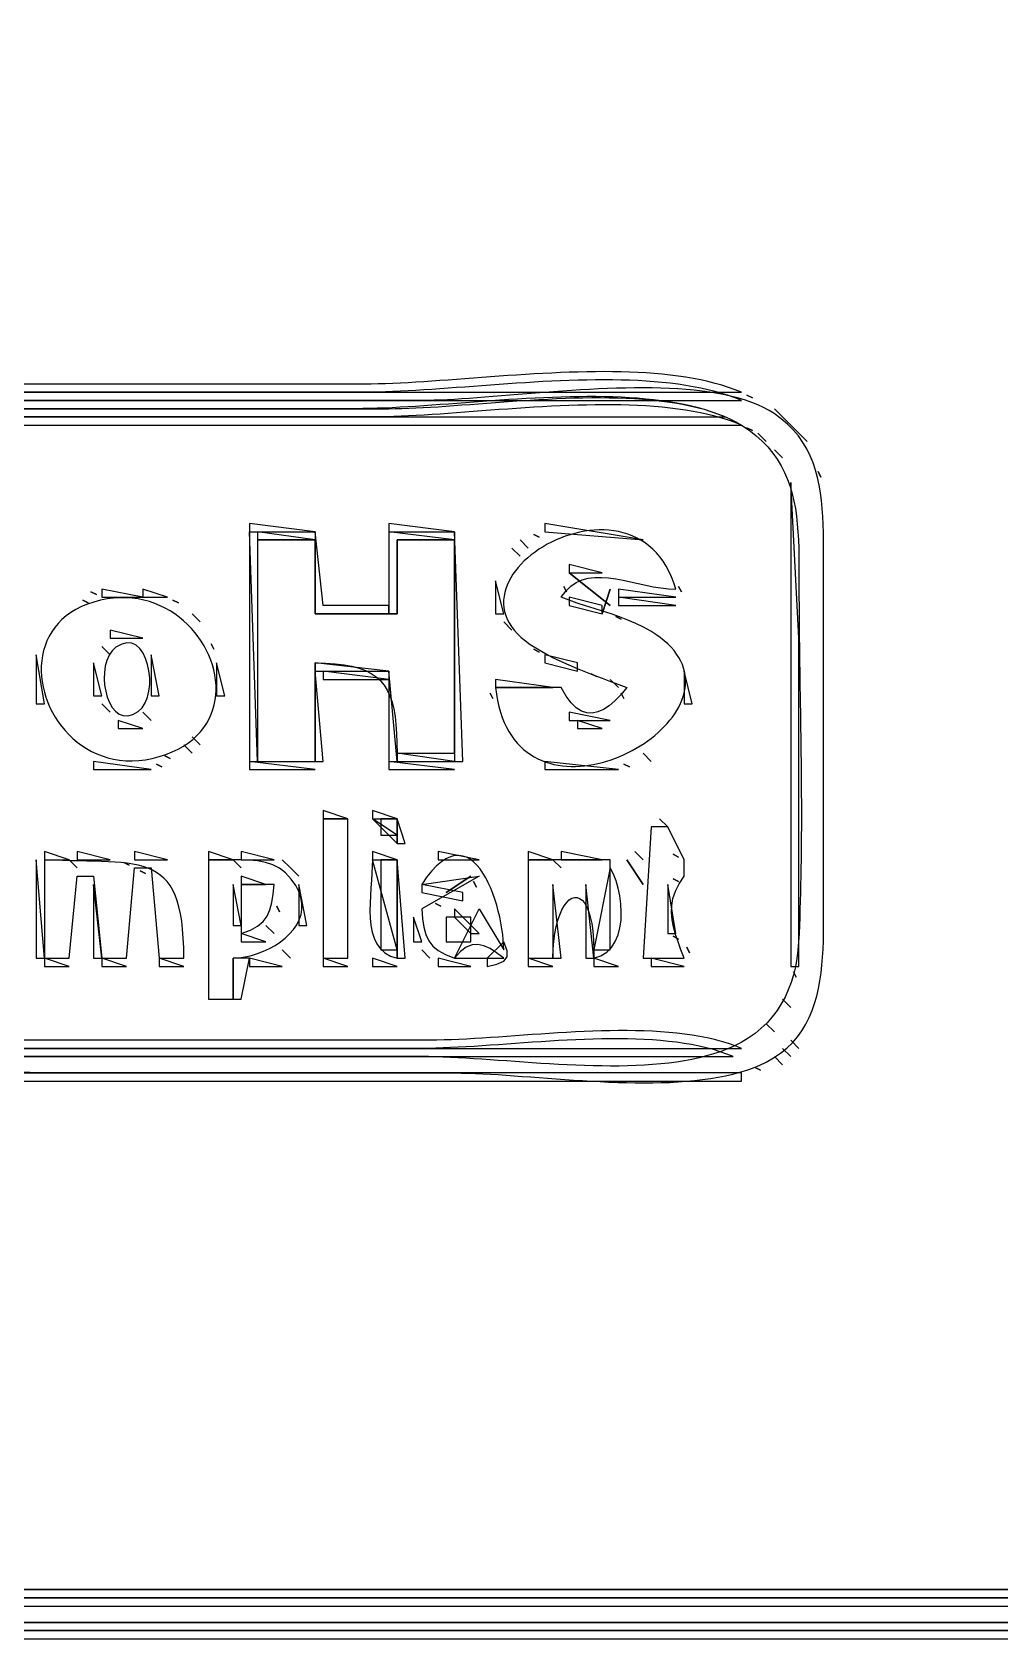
# Model space of a CAD drawing. Extents: x 0 to 1288, y 0 to 860.
# Drawn here: x 111.5 to 229.5, y 0 to 195.9 of the extents above; entities that cross this region are included whole.
import ezdxf

# ---------------------------------------------------------------- set-up
doc = ezdxf.new("R2010")
doc.units = 0
doc.layers.get('0').update_dxf_attribs({"linetype": 'CONTINUOUS'})
for name, color, linetype in [('C19', 19, 'CONTINUOUS'), ('C250', 250, 'CONTINUOUS'), ('C251', 251, 'CONTINUOUS'), ('C252', 252, 'CONTINUOUS'), ('C253', 253, 'CONTINUOUS'), ('C254', 254, 'CONTINUOUS'), ('C27', 27, 'CONTINUOUS'), ('C29', 29, 'CONTINUOUS'), ('C37', 37, 'CONTINUOUS'), ('C7', 7, 'CONTINUOUS')]:
    doc.layers.add(name, color=color, linetype=linetype)

msp = doc.modelspace()

# ---------------------------------------------------------------- linework, layer by layer
msp.add_lwpolyline([(0, 1), (0, 0), (1288, 0), (1255, 1), (1179, 1), (915, 1), (0, 1)])
at = {"layer": 'C19'}
for points in [[(172.666672, 134.666672), (173.333328, 134.333328), (172.666672, 134.666672)], [(117.666664, 126.666664), (118.333336, 126.333336), (117.666664, 126.666664)], [(153, 100), (156, 97), (156, 98), (153, 100)], [(112, 95), (112, 83), (113, 83), (112, 95)], [(153, 95), (152.9817, 94.218), (152.935, 93.3789), (152.8718, 92.4959), (152.8041, 91.582), (152.7438, 90.6505), (152.703, 89.7145), (152.6936, 88.7872), (152.7276, 87.8816), (152.817, 87.011), (152.9737, 86.1885), (153.2099, 85.4273), (153.5373, 84.7404), (153.968, 84.1411), (154.5141, 83.6425), (155.1874, 83.2577), (156, 83), (156, 84), (153, 95)], [(159, 92), (166, 93), (159, 89), (159.111, 87.8082), (159.2686, 86.7785), (159.5052, 85.8928), (159.8529, 85.1333), (160.3439, 84.4822), (161.0106, 83.9215), (161.8852, 83.4334), (163, 83), (166, 89), (169, 84), (168.9861, 84.5988), (168.945, 85.2357), (168.877, 85.9037), (168.7825, 86.5961), (168.662, 87.3061), (168.5158, 88.0269), (168.3443, 88.7518), (168.148, 89.4739), (167.9272, 90.1865), (167.6824, 90.8829), (167.414, 91.5561), (167.1223, 92.1996), (166.8078, 92.8063), (166.4708, 93.3697), (166.1118, 93.8829), (165.7312, 94.3391), (165.3294, 94.7315), (164.9068, 95.0534), (164.4638, 95.298), (164.0007, 95.4585), (163.5181, 95.5281), (163.0163, 95.5001), (162.4957, 95.3676), (161.9566, 95.1239), (161.3997, 94.7622), (160.8251, 94.2758), (160.2333, 93.6578), (159.6248, 92.9014), (159, 92)]]:
    msp.add_lwpolyline(points, dxfattribs=at)
at = {"layer": 'C250'}
for points in [[(1, 859), (1, 2), (1287, 2), (1287, 859), (1, 859)], [(202, 150), (203, 149), (202, 150)], [(204, 148), (205, 147), (204, 148)], [(205, 147), (206, 146), (205, 147)], [(207.333328, 142.333328), (207.666672, 141.666672), (207.333328, 142.333328)], [(138, 135), (138, 107), (139, 107), (138, 135)], [(146, 135), (146, 125), (155, 125), (155, 126), (147, 126), (146, 135)], [(183, 127), (183, 126), (190, 126), (183, 127)], [(182.666672, 124.666664), (183.333328, 124.333336), (182.666672, 124.666664)], [(120, 121), (121, 120), (120, 121)], [(121.722992, 120.913582), (121.2589, 120.4813), (120.8891, 119.9375), (120.6103, 119.3035), (120.4192, 118.601), (120.3126, 117.8517), (120.2872, 117.0772), (120.3398, 116.2991), (120.4671, 115.5392), (120.6659, 114.819), (120.933, 114.1602), (121.265, 113.5845), (121.6588, 113.1135), (122.1111, 112.7688), (122.6187, 112.5721), (123.1782, 112.545), (123.7866, 112.7092), (124.4405, 113.0864), (124.9162, 113.5418), (125.2901, 114.1238), (125.5654, 114.8062), (125.7457, 115.5629), (125.8343, 116.3676), (125.8345, 117.1943), (125.7498, 118.0167), (125.5835, 118.8088), (125.339, 119.5443), (125.0197, 120.1972), (124.629, 120.7412), (124.1703, 121.1503), (123.6469, 121.3982), (123.0623, 121.4588), (122.4198, 121.3059), (121.7229, 120.9135)], [(172.666672, 120.666664), (173.333328, 120.333336), (172.666672, 120.666664)], [(134, 119), (134, 115), (135, 115), (134, 119)], [(147, 118), (147, 117), (155, 117), (147, 118)], [(167.333328, 115.333336), (167.666672, 114.666664), (167.333328, 115.333336)], [(122, 112), (122, 111), (125, 111), (122, 112)], [(155, 107), (155, 106), (163, 106), (155, 107)], [(147, 100), (147, 83), (150, 83), (150, 100), (147, 100)], [(184, 95), (186, 92), (184, 95)], [(143, 94), (144, 93), (143, 94)], [(182, 94), (180, 84), (180, 83), (180.8511, 83.2855), (181.5636, 83.7323), (182.1447, 84.3194), (182.602, 85.0257), (182.9429, 85.8301), (183.1748, 86.7114), (183.3052, 87.6485), (183.3415, 88.6204), (183.2911, 89.606), (183.1616, 90.5841), (182.9602, 91.5336), (182.6945, 92.4335), (182.372, 93.2627), (182, 94)], [(141.333328, 89.333336), (141.666672, 88.666664), (141.333328, 89.333336)], [(160.666672, 89.666664), (161.333328, 89.333336), (160.666672, 89.666664)], [(140, 87), (141, 86), (140, 87)], [(201, 75), (202, 74), (201, 75)]]:
    msp.add_lwpolyline(points, dxfattribs=at)
at = {"layer": 'C251'}
for points in [[(46, 149), (196, 149), (195.2249, 149.3076), (194.4257, 149.591), (193.6033, 149.8511), (192.7589, 150.0884), (191.8934, 150.304), (191.0078, 150.4984), (190.1033, 150.6726), (189.1808, 150.8272), (188.2414, 150.9632), (187.286, 151.0812), (186.3158, 151.1821), (185.3317, 151.2665), (184.3348, 151.3355), (183.3262, 151.3896), (182.3068, 151.4297), (181.2777, 151.4565), (180.2398, 151.471), (179.1944, 151.4737), (178.1423, 151.4656), (177.0846, 151.4474), (176.0224, 151.4199), (174.9566, 151.3838), (173.8883, 151.34), (172.8186, 151.2893), (171.7484, 151.2324), (170.6788, 151.1701), (169.6108, 151.1032), (168.5455, 151.0324), (167.4839, 150.9587), (166.427, 150.8827), (165.3758, 150.8052), (164.3315, 150.727), (163.2949, 150.6489), (162.2672, 150.5717), (161.2494, 150.4962), (160.2425, 150.4232), (159.2475, 150.3533), (158.2655, 150.2875), (157.2974, 150.2265), (156.3444, 150.1711), (155.4075, 150.1221), (154.4877, 150.0802), (153.586, 150.0463), (152.7034, 150.0211), (151.8411, 150.0054), (151, 150), (46, 150)], [(198.666672, 151.666672), (199.333328, 151.333328), (198.666672, 151.666672)], [(47, 148), (198, 148), (197.2249, 148.3076), (196.4257, 148.591), (195.6033, 148.8511), (194.7589, 149.0884), (193.8934, 149.304), (193.0078, 149.4984), (192.1033, 149.6726), (191.1808, 149.8272), (190.2414, 149.9632), (189.286, 150.0812), (188.3158, 150.1821), (187.3317, 150.2665), (186.3348, 150.3355), (185.3262, 150.3896), (184.3068, 150.4297), (183.2777, 150.4565), (182.2398, 150.471), (181.1944, 150.4737), (180.1423, 150.4656), (179.0846, 150.4474), (178.0224, 150.4199), (176.9566, 150.3838), (175.8883, 150.34), (174.8186, 150.2893), (173.7484, 150.2324), (172.6788, 150.1701), (171.6108, 150.1032), (170.5455, 150.0324), (169.4839, 149.9587), (168.427, 149.8827), (167.3758, 149.8052), (166.3315, 149.727), (165.2949, 149.6489), (164.2672, 149.5717), (163.2494, 149.4962), (162.2425, 149.4232), (161.2475, 149.3533), (160.2655, 149.2875), (159.2974, 149.2265), (158.3444, 149.1711), (157.4075, 149.1221), (156.4877, 149.0802), (155.586, 149.0463), (154.7034, 149.0211), (153.8411, 149.0054), (153, 149), (47, 149)], [(198.666672, 147.666672), (199.333328, 147.333328), (198.666672, 147.666672)], [(202, 145), (203, 144), (202, 145)], [(184, 116), (183.2705, 115.1291), (182.5527, 114.3868), (181.8464, 113.7819), (181.1515, 113.3235), (180.4681, 113.0204), (179.796, 112.8816), (179.1353, 112.9161), (178.4858, 113.1328), (177.8476, 113.5405), (177.2206, 114.1483), (176.6047, 114.9652), (176, 116), (168, 116), (168.1075, 115.1931), (168.2449, 114.4264), (168.4112, 113.6994), (168.6054, 113.0114), (168.8263, 112.3617), (169.0728, 111.7495), (169.344, 111.1744), (169.6388, 110.6355), (169.9561, 110.1323), (170.2948, 109.6641), (170.654, 109.2301), (171.0324, 108.8299), (171.4292, 108.4626), (171.8431, 108.1276), (172.2732, 107.8243), (172.7184, 107.552), (173.1776, 107.31), (173.6497, 107.0977), (174.1338, 106.9144), (174.6287, 106.7595), (175.1334, 106.6322), (175.6469, 106.5319), (176.168, 106.458), (176.6957, 106.4098), (177.2289, 106.3867), (177.7667, 106.3879), (178.3079, 106.4128), (178.8514, 106.4607), (179.3962, 106.531), (179.9413, 106.6231), (180.4856, 106.7361), (181.028, 106.8696), (181.5674, 107.0228), (182.1029, 107.1951), (182.6333, 107.3857), (183.1576, 107.5941), (183.6747, 107.8196), (184.1836, 108.0614), (184.6831, 108.3191), (185.1723, 108.5918), (185.6501, 108.8789), (186.1155, 109.1798), (186.5672, 109.4937), (187.0044, 109.8202), (187.4259, 110.1583), (187.8307, 110.5076), (188.2178, 110.8673), (188.5859, 111.2368), (188.9342, 111.6154), (189.2615, 112.0025), (189.5668, 112.3974), (189.8491, 112.7994), (190.1071, 113.2078), (190.34, 113.6221), (190.5466, 114.0415), (190.7259, 114.4653), (190.8768, 114.893), (190.9983, 115.3238), (191.0893, 115.7571), (191.1487, 116.1923), (191.1754, 116.6285), (191.1685, 117.0653), (191.1269, 117.5019), (191.0494, 117.9377), (190.9351, 118.372), (190.7828, 118.8042), (190.5916, 119.2335), (190.3603, 119.6593), (190.088, 120.081), (189.7734, 120.4979), (189.4156, 120.9093), (189.0136, 121.3146), (188.5662, 121.713), (188.0723, 122.1041), (187.5311, 122.4869), (186.9413, 122.8611), (186.0423, 123.3618), (185.1006, 123.8167), (184.1239, 124.2325), (183.1202, 124.6165), (182.0973, 124.9755), (181.0632, 125.3167), (180.0257, 125.647), (178.9928, 125.9734), (177.9722, 126.303), (176.972, 126.6429), (176, 127), (176.5613, 127.7622), (177.1776, 128.3609), (177.8443, 128.8113), (178.557, 129.1283), (179.3113, 129.3272), (180.1029, 129.423), (180.9272, 129.4309), (181.7798, 129.366), (182.6564, 129.2434), (183.5525, 129.0782), (184.4637, 128.8856), (185.3855, 128.6806), (186.3136, 128.4784), (187.2435, 128.2942), (188.1708, 128.1429), (189.0911, 128.0398), (190, 128), (189.7507, 128.778), (189.4688, 129.5059), (189.1558, 130.1848), (188.8135, 130.8157), (188.4432, 131.3997), (188.0468, 131.9377), (187.6258, 132.4308), (187.1817, 132.88), (186.7162, 133.2863), (186.231, 133.6508), (185.7275, 133.9745), (185.2075, 134.2585), (184.6725, 134.5037), (184.1241, 134.7111), (183.5639, 134.8819), (182.9936, 135.017), (182.4148, 135.1175), (181.829, 135.1844), (181.2378, 135.2187), (180.643, 135.2214), (180.046, 135.1937), (179.4484, 135.1364), (178.852, 135.0507), (178.2583, 134.9375), (177.6688, 134.7979), (177.0853, 134.633), (176.5092, 134.4437), (175.9423, 134.231), (175.3862, 133.9961), (174.8423, 133.7399), (174.3124, 133.4634), (173.798, 133.1678), (173.3008, 132.854), (172.8223, 132.523), (172.3642, 132.1758), (171.9281, 131.8136), (171.5155, 131.4373), (171.1282, 131.048), (170.7676, 130.6467), (170.4354, 130.2343), (170.1332, 129.812), (169.8626, 129.3808), (169.6252, 128.9417), (169.4227, 128.4957), (169.2566, 128.0438), (169.1285, 127.5872), (169.04, 127.1267), (168.9928, 126.6635), (168.9885, 126.1986), (169.0286, 125.7329), (169.1147, 125.2676), (169.2486, 124.8036), (169.4317, 124.342), (169.6657, 123.8838), (169.9522, 123.43), (170.2928, 122.9817), (170.6891, 122.5399), (171.1427, 122.1056), (171.6552, 121.6799), (172.2283, 121.2638), (173.1034, 120.7011), (174.0189, 120.1722), (174.9684, 119.6735), (175.9455, 119.2018), (176.9439, 118.7538), (177.9574, 118.3261), (178.9796, 117.9154), (180.0041, 117.5183), (181.0248, 117.1315), (182.0352, 116.7518), (183.029, 116.3757), (184, 116)], [(171, 134), (172, 133), (171, 134)], [(177, 131), (177, 130), (181, 130), (177, 131)], [(177, 130), (182, 126), (177, 130)], [(118.666664, 127.666664), (119.333336, 127.333336), (118.666664, 127.666664)], [(190.333328, 128.333328), (190.666672, 127.666664), (190.333328, 128.333328)], [(131, 125), (132, 124), (131, 125)], [(126, 120), (126, 115), (127, 115), (126, 120)], [(120, 114), (121, 113), (120, 114)], [(183.333328, 115.333336), (183.666672, 114.666664), (183.333328, 115.333336)], [(178, 112), (178, 111), (181, 111), (178, 112)], [(131, 110), (132, 109), (131, 110)], [(186, 108), (187, 107), (186, 108)], [(156, 100), (156, 97), (157, 97), (156, 100)], [(113, 96), (113, 95), (116, 95), (113, 96)], [(117, 96), (117, 95), (121, 95), (117, 96)], [(133, 96), (133, 95), (136, 95), (133, 96)], [(153, 96), (153, 95), (156, 95), (153, 96)], [(172, 96), (172, 95), (175, 95), (172, 96)], [(113, 95), (113, 83), (116, 83), (117, 93), (119, 93), (120, 83), (123, 83), (124, 94), (126, 94), (127, 83), (130, 83), (129.9834, 84.2672), (129.9337, 85.4393), (129.8505, 86.52), (129.7337, 87.5132), (129.583, 88.4226), (129.3981, 89.252), (129.1788, 90.0051), (128.925, 90.6858), (128.6363, 91.2977), (128.3125, 91.8446), (127.9535, 92.3304), (127.5589, 92.7587), (127.1285, 93.1334), (126.6622, 93.4582), (126.1596, 93.7369), (125.6205, 93.9733), (125.0447, 94.1711), (124.432, 94.3341), (123.7822, 94.466), (123.0949, 94.5707), (122.37, 94.6518), (121.6073, 94.7133), (120.8064, 94.7587), (119.9672, 94.792), (119.0894, 94.8168), (118.1729, 94.837), (117.2173, 94.8563), (116.2224, 94.8785), (115.1881, 94.9073), (114.114, 94.9465), (113, 95)], [(116, 95), (117, 94), (116, 95)], [(133, 95), (133, 78), (136, 78), (136, 83), (136.7339, 83.0545), (137.4822, 83.1695), (138.2357, 83.3422), (138.9856, 83.5702), (139.7226, 83.8507), (140.4378, 84.1813), (141.1222, 84.5594), (141.7666, 84.9823), (142.362, 85.4476), (142.8995, 85.9526), (143.3699, 86.4948), (143.7642, 87.0716), (144.0734, 87.6804), (144.2884, 88.3186), (144.4003, 88.9836), (144.3998, 89.6729), (144.2781, 90.3839), (144.026, 91.1141), (143.6345, 91.8608), (143.0946, 92.6214), (142.3973, 93.3935), (141.6769, 93.9669), (140.8494, 94.3874), (139.9367, 94.6778), (138.9607, 94.8612), (137.9432, 94.9605), (136.9062, 94.9987), (135.8714, 94.9988), (134.8609, 94.9837), (133.8964, 94.9764), (133, 95)], [(136, 95), (137, 94), (136, 95)], [(189.666672, 92.666664), (190.333328, 92.333336), (189.666672, 92.666664)], [(137, 92), (137, 86), (138.1146, 86.4334), (138.9892, 86.9215), (139.6559, 87.4822), (140.147, 88.1333), (140.4947, 88.8928), (140.7312, 89.7785), (140.8889, 90.8082), (141, 92), (137, 92)], [(136, 83), (136, 78), (137, 78), (138, 83), (136, 83)], [(153, 83), (153, 82), (156, 82), (153, 83)], [(159, 84), (160, 83), (159, 84)], [(204.333328, 81.333336), (204.666672, 80.666664), (204.333328, 81.333336)], [(71, 71), (197, 71), (196.2149, 71.3092), (195.4034, 71.5902), (194.5668, 71.8442), (193.7064, 72.0721), (192.8235, 72.275), (191.9195, 72.4541), (190.9958, 72.6104), (190.0536, 72.7449), (189.0942, 72.8588), (188.1192, 72.9531), (187.1297, 73.0289), (186.1271, 73.0873), (185.1128, 73.1293), (184.088, 73.156), (183.0542, 73.1685), (182.0127, 73.1679), (180.9647, 73.1552), (179.9117, 73.1316), (178.855, 73.098), (177.7959, 73.0556), (176.7357, 73.0054), (175.6759, 72.9486), (174.6176, 72.8861), (173.5624, 72.8191), (172.5114, 72.7486), (171.4661, 72.6757), (170.4278, 72.6016), (169.3978, 72.5271), (168.3775, 72.4535), (167.3682, 72.3819), (166.3712, 72.3132), (165.3879, 72.2485), (164.4196, 72.189), (163.4676, 72.1357), (162.5333, 72.0897), (161.6181, 72.0521), (160.7232, 72.0238), (159.8501, 72.0061), (159, 72), (71, 72)], [(103, 68), (198, 68), (198, 69), (113, 69), (70, 70)], [(199.666672, 69.666664), (200.333328, 69.333336), (199.666672, 69.666664)]]:
    msp.add_lwpolyline(points, dxfattribs=at)
at = {"layer": 'C252'}
for points in [[(44, 152), (198, 152), (197.2261, 152.3074), (196.4284, 152.5911), (195.6078, 152.8519), (194.7654, 153.0904), (193.9022, 153.3075), (193.0191, 153.5038), (192.1171, 153.6802), (191.1972, 153.8374), (190.2605, 153.976), (189.3079, 154.097), (188.3404, 154.2011), (187.359, 154.2889), (186.3648, 154.3612), (185.3586, 154.4189), (184.3416, 154.4626), (183.3146, 154.4932), (182.2787, 154.5112), (181.235, 154.5176), (180.1843, 154.5131), (179.1276, 154.4984), (178.0661, 154.4742), (177.0006, 154.4414), (175.9322, 154.4006), (174.8619, 154.3526), (173.7906, 154.2983), (172.7194, 154.2382), (171.6492, 154.1733), (170.5811, 154.1041), (169.516, 154.0316), (168.455, 153.9564), (167.399, 153.8793), (166.349, 153.801), (165.3061, 153.7224), (164.2711, 153.644), (163.2452, 153.5668), (162.2293, 153.4914), (161.2244, 153.4187), (160.2315, 153.3493), (159.2516, 153.284), (158.2857, 153.2236), (157.3348, 153.1688), (156.3999, 153.1203), (155.482, 153.079), (154.582, 153.0455), (153.701, 153.0207), (152.84, 153.0053), (152, 153), (44, 153)], [(71, 69), (163, 69), (163.8218, 68.9933), (164.6715, 68.9743), (165.5477, 68.944), (166.4486, 68.9037), (167.3726, 68.8545), (168.3182, 68.7976), (169.2836, 68.7341), (170.2673, 68.6653), (171.2677, 68.5923), (172.2831, 68.5164), (173.3118, 68.4386), (174.3524, 68.3603), (175.4032, 68.2824), (176.4625, 68.2063), (177.5287, 68.1331), (178.6002, 68.0641), (179.6754, 68.0002), (180.7527, 67.9429), (181.8304, 67.8931), (182.907, 67.8522), (183.9808, 67.8213), (185.0501, 67.8015), (186.1134, 67.7941), (187.1691, 67.8002), (188.2155, 67.8211), (189.251, 67.8578), (190.274, 67.9116), (191.2829, 67.9836), (192.276, 68.0751), (193.2518, 68.1871), (194.2085, 68.321), (195.1447, 68.4778), (196.0586, 68.6588), (196.9486, 68.8651), (197.8132, 69.0979), (198.6507, 69.3584), (199.4595, 69.6478), (200.2379, 69.9672), (200.9845, 70.3179), (201.9111, 70.8332), (202.7527, 71.4024), (203.5135, 72.0219), (204.1974, 72.6883), (204.8086, 73.3985), (205.351, 74.1489), (205.8287, 74.9362), (206.2459, 75.757), (206.6064, 76.6081), (206.9145, 77.4859), (207.1741, 78.3873), (207.3893, 79.3087), (207.5642, 80.2468), (207.7028, 81.1984), (207.8092, 82.1599), (207.8875, 83.1281), (207.9416, 84.0995), (207.9757, 85.0709), (207.9938, 86.0388), (208, 87), (208, 131), (208.0014, 131.9641), (208.003, 132.9363), (208, 133.9137), (207.988, 134.8938), (207.9623, 135.8738), (207.9185, 136.8512), (207.852, 137.8234), (207.7581, 138.7876), (207.6324, 139.7412), (207.4703, 140.6816), (207.2673, 141.6061), (207.0187, 142.5121), (206.72, 143.397), (206.3667, 144.258), (205.9542, 145.0926), (205.4779, 145.8981), (204.9333, 146.6718), (204.3159, 147.4112), (203.621, 148.1135), (202.8441, 148.7762), (201.9807, 149.3966), (201.3564, 149.779), (200.692, 150.1318), (199.9892, 150.456), (199.2497, 150.7525), (198.4753, 151.0222), (197.6678, 151.2663), (196.8288, 151.4855), (195.9602, 151.6809), (195.0636, 151.8534), (194.141, 152.0041), (193.1939, 152.1338), (192.2242, 152.2436), (191.2336, 152.3343), (190.2239, 152.4071), (189.1968, 152.4628), (188.1541, 152.5024), (187.0975, 152.527), (186.0288, 152.5373), (184.9497, 152.5345), (183.862, 152.5194), (182.7674, 152.4931), (181.6678, 152.4565), (180.5648, 152.4106), (179.4602, 152.3564), (178.3557, 152.2947), (177.2532, 152.2266), (176.1543, 152.1531), (175.0609, 152.0751), (173.9746, 151.9936), (172.8972, 151.9095), (171.8305, 151.8239), (170.7763, 151.7376), (169.7362, 151.6517), (168.7121, 151.5671), (167.7056, 151.4848), (166.7186, 151.4057), (165.7528, 151.3309), (164.81, 151.2612), (163.8918, 151.1977), (163.0001, 151.1413), (162.1367, 151.093), (161.3031, 151.0537), (160.5014, 151.0245), (159.733, 151.0062), (159, 151), (46, 151)], [(46, 150), (155, 150), (155.7801, 150.0059), (156.5887, 150.0231), (157.4241, 150.0505), (158.285, 150.0873), (159.17, 150.1325), (160.0776, 150.1852), (161.0064, 150.2444), (161.9551, 150.3092), (162.9221, 150.3786), (163.9061, 150.4516), (164.9056, 150.5275), (165.9192, 150.6051), (166.9455, 150.6835), (167.9831, 150.7619), (169.0305, 150.8392), (170.0864, 150.9145), (171.1493, 150.9869), (172.2177, 151.0554), (173.2903, 151.1191), (174.3657, 151.1771), (175.4424, 151.2283), (176.519, 151.2719), (177.5941, 151.3069), (178.6662, 151.3324), (179.734, 151.3474), (180.7959, 151.3509), (181.8507, 151.3421), (182.8969, 151.3199), (183.933, 151.2835), (184.9576, 151.2319), (185.9694, 151.1641), (186.9668, 151.0793), (187.9485, 150.9764), (188.913, 150.8545), (189.859, 150.7127), (190.785, 150.55), (191.6896, 150.3655), (192.5713, 150.1582), (193.4287, 149.9272), (194.2605, 149.6716), (195.0652, 149.3904), (195.8413, 149.0826), (196.5876, 148.7474), (197.3024, 148.3837), (197.9845, 147.9907), (198.9157, 147.3751), (199.7607, 146.7264), (200.5237, 146.0461), (201.2088, 145.3355), (201.8201, 144.5962), (202.362, 143.8294), (202.8386, 143.0367), (203.2541, 142.2195), (203.6126, 141.3792), (203.9184, 140.5172), (204.1757, 139.6349), (204.3886, 138.7338), (204.5613, 137.8153), (204.6981, 136.8807), (204.803, 135.9317), (204.8804, 134.9694), (204.9344, 133.9955), (204.9692, 133.0113), (204.9889, 132.0182), (204.9978, 131.0177), (205.0001, 130.0111), (205, 129), (205.001, 128.0035), (205.004, 127.0066), (205.0089, 126.0091), (205.0155, 125.0111), (205.0237, 124.0126), (205.0333, 123.0136), (205.0441, 122.0143), (205.056, 121.0145), (205.0688, 120.0144), (205.0825, 119.014), (205.0968, 118.0132), (205.1117, 117.0121), (205.1268, 116.0109), (205.1422, 115.0093), (205.1577, 114.0076), (205.1731, 113.0057), (205.1882, 112.0037), (205.2029, 111.0016), (205.2171, 109.9994), (205.2306, 108.9971), (205.2433, 107.9948), (205.255, 106.9925), (205.2655, 105.9903), (205.2747, 104.9881), (205.2826, 103.986), (205.2888, 102.984), (205.2933, 101.9821), (205.2959, 100.9804), (205.2965, 99.9789), (205.2949, 98.9777), (205.291, 97.9767), (205.2846, 96.976), (205.2755, 95.9756), (205.2637, 94.9755), (205.2489, 93.9758), (205.2311, 92.9765), (205.2101, 91.9777), (205.1856, 90.9793), (205.1577, 89.9813), (205.126, 88.9839), (205.0906, 87.9871), (205.0511, 86.9907), (205.0076, 85.995), (204.9598, 85), (204.8818, 83.9622), (204.7525, 82.9457), (204.5708, 81.9528), (204.3359, 80.9857), (204.0465, 80.0467), (203.7018, 79.1381), (203.3007, 78.2623), (202.8422, 77.4214), (202.3252, 76.6178), (201.7488, 75.8537), (201.112, 75.1315), (200.4137, 74.4534), (199.6528, 73.8218), (198.8285, 73.2388), (197.9396, 72.7069), (196.9853, 72.2283), (196.2107, 71.8962), (195.4082, 71.5937), (194.5792, 71.3198), (193.725, 71.0733), (192.8471, 70.8531), (191.9469, 70.6581), (191.0258, 70.4871), (190.0853, 70.339), (189.1267, 70.2127), (188.1514, 70.1071), (187.161, 70.0211), (186.1567, 69.9535), (185.14, 69.9032), (184.1124, 69.8691), (183.0752, 69.8501), (182.0299, 69.8451), (180.9779, 69.8528), (179.9205, 69.8723), (178.8593, 69.9024), (177.7956, 69.9419), (176.7308, 69.9898), (175.6664, 70.0449), (174.6038, 70.1061), (173.5444, 70.1723), (172.4896, 70.2423), (171.4408, 70.3151), (170.3995, 70.3895), (169.367, 70.4644), (168.3448, 70.5386), (167.3344, 70.6112), (166.337, 70.6808), (165.3541, 70.7464), (164.3872, 70.807), (163.4377, 70.8613), (162.5069, 70.9082), (161.5963, 70.9467), (160.7074, 70.9755), (159.8414, 70.9937), (159, 71), (71, 71)], [(203, 149), (204, 148), (203, 149)], [(200, 147), (201, 146), (200, 147)], [(204, 141), (204, 82), (205, 82), (205, 122), (204, 141)], [(155, 136), (155, 135), (163, 135), (155, 136)], [(174, 136), (174, 135), (186, 134), (174, 136)], [(139, 134), (139, 107), (146, 107), (146, 119), (147.2881, 118.9719), (148.4638, 118.8958), (149.5321, 118.7693), (150.4978, 118.59), (151.3659, 118.3557), (152.1411, 118.0641), (152.8284, 117.7127), (153.4327, 117.2994), (153.9589, 116.8218), (154.4118, 116.2776), (154.7964, 115.6645), (155.1176, 114.9801), (155.3802, 114.2221), (155.5891, 113.3883), (155.7493, 112.4762), (155.8655, 111.4837), (155.9428, 110.4084), (155.986, 109.2479), (156, 108), (163, 108), (163, 134), (156, 134), (156, 125), (146, 125), (146, 134), (139, 134)], [(163, 135), (163, 107), (164, 107), (163, 135)], [(170, 133), (171, 132), (170, 133)], [(120, 128), (120, 127), (125, 127), (120, 128)], [(183, 128), (183, 127), (190, 127), (183, 128)], [(128.666672, 126.666664), (129.333328, 126.333336), (128.666672, 126.666664)], [(177, 127), (177, 126), (181, 125), (181, 126), (177, 127)], [(121, 123), (121, 122), (125, 122), (121, 123)], [(155, 118), (155, 107), (156, 107), (155, 118)], [(168, 117), (168, 116), (175, 116), (168, 117)], [(182, 117), (183, 116), (182, 117)], [(130, 109), (131, 108), (130, 109)], [(156, 108), (156, 107), (163, 107), (156, 108)], [(188, 100), (189, 99), (188, 100)], [(187, 99), (186, 83), (191, 83), (190.6148, 84.0076), (190.2598, 84.9725), (189.9508, 85.9023), (189.7033, 86.8048), (189.5327, 87.6875), (189.4548, 88.5582), (189.4851, 89.4245), (189.6392, 90.2942), (189.9327, 91.1748), (190.381, 92.0742), (191, 93), (191, 94), (191, 95), (189, 99), (187, 99)], [(124, 96), (124, 95), (128, 95), (124, 96)], [(137, 96), (137, 95), (141, 95), (137, 96)], [(161, 96), (161, 95), (166, 95), (161, 96)], [(176, 96), (176, 95), (181, 95), (176, 96)], [(185, 96), (186, 95), (185, 96)], [(172, 95), (172, 83), (175, 83), (175.0305, 84.0792), (175.111, 85.0837), (175.2368, 86.0105), (175.4031, 86.857), (175.6054, 87.6203), (175.8387, 88.2978), (176.0985, 88.8867), (176.38, 89.3841), (176.6785, 89.7874), (176.9892, 90.0938), (177.3075, 90.3004), (177.6287, 90.4047), (177.9479, 90.4037), (178.2606, 90.2947), (178.562, 90.075), (178.8473, 89.7419), (179.1119, 89.2924), (179.3511, 88.724), (179.5601, 88.0338), (179.7342, 87.219), (179.8687, 86.277), (179.9588, 85.2049), (180, 84), (182, 84), (182, 95), (172, 95)], [(175, 95), (176, 94), (175, 95)], [(189.666672, 95.666664), (190.333328, 95.333336), (189.666672, 95.666664)], [(124.666664, 93.666664), (125.333336, 93.333336), (124.666664, 93.666664)], [(162, 91), (165, 93), (162, 91)], [(165.333328, 92.333336), (165.666672, 91.666664), (165.333328, 92.333336)], [(175, 92), (175, 83), (176, 83), (175, 92)], [(189, 92), (189, 86), (190, 86), (189, 92)], [(163, 83), (169, 83), (168.1375, 83.6538), (167.3343, 84.1664), (166.5769, 84.515), (165.8516, 84.6768), (165.1448, 84.629), (164.443, 84.3488), (163.7326, 83.8134), (163, 83)], [(189.666672, 85.666664), (190.333328, 85.333336), (189.666672, 85.666664)], [(191.333328, 84.333336), (191.666672, 83.666664), (191.333328, 84.333336)], [(120, 83), (120, 82), (123, 82), (120, 83)], [(138, 83), (138, 82), (142, 82), (138, 83)], [(142, 84), (143, 83), (142, 84)], [(161, 83), (161, 82), (165, 82), (161, 83)], [(180, 83), (180, 82), (183, 82), (180, 83)], [(72, 72), (198, 72), (197.2149, 72.3092), (196.4034, 72.5902), (195.5668, 72.8442), (194.7064, 73.0721), (193.8235, 73.275), (192.9195, 73.4541), (191.9958, 73.6104), (191.0536, 73.7449), (190.0942, 73.8588), (189.1192, 73.9531), (188.1297, 74.0289), (187.1271, 74.0873), (186.1128, 74.1293), (185.088, 74.156), (184.0542, 74.1685), (183.0127, 74.1679), (181.9647, 74.1552), (180.9117, 74.1316), (179.855, 74.098), (178.7959, 74.0556), (177.7357, 74.0054), (176.6759, 73.9486), (175.6176, 73.8861), (174.5624, 73.8191), (173.5114, 73.7486), (172.4661, 73.6757), (171.4278, 73.6016), (170.3978, 73.5271), (169.3775, 73.4535), (168.3682, 73.3819), (167.3712, 73.3132), (166.3879, 73.2485), (165.4196, 73.189), (164.4676, 73.1357), (163.5333, 73.0897), (162.6181, 73.0521), (161.7232, 73.0238), (160.8501, 73.0061), (160, 73), (72, 73)], [(204, 73), (205, 72), (204, 73)]]:
    msp.add_lwpolyline(points, dxfattribs=at)
at = {"layer": 'C253'}
for points in [[(95, 151), (198, 151), (197.2261, 151.3074), (196.4284, 151.5911), (195.6078, 151.8519), (194.7654, 152.0904), (193.9022, 152.3075), (193.0191, 152.5038), (192.1171, 152.6802), (191.1972, 152.8374), (190.2605, 152.976), (189.3079, 153.097), (188.3404, 153.2011), (187.359, 153.2889), (186.3648, 153.3612), (185.3586, 153.4189), (184.3416, 153.4626), (183.3146, 153.4932), (182.2787, 153.5112), (181.235, 153.5176), (180.1843, 153.5131), (179.1276, 153.4984), (178.0661, 153.4742), (177.0006, 153.4414), (175.9322, 153.4006), (174.8619, 153.3526), (173.7906, 153.2983), (172.7194, 153.2382), (171.6492, 153.1733), (170.5811, 153.1041), (169.516, 153.0316), (168.455, 152.9564), (167.399, 152.8793), (166.349, 152.801), (165.3061, 152.7224), (164.2711, 152.644), (163.2452, 152.5668), (162.2293, 152.4914), (161.2244, 152.4187), (160.2315, 152.3493), (159.2516, 152.284), (158.2857, 152.2236), (157.3348, 152.1688), (156.3999, 152.1203), (155.482, 152.079), (154.582, 152.0455), (153.701, 152.0207), (152.84, 152.0053), (152, 152), (44, 152)], [(139, 135), (139, 134), (146, 134), (139, 135)], [(155, 135), (155, 125), (156, 125), (156, 134), (163, 134), (155, 135)], [(168, 129), (168, 125), (169, 125), (168, 129)], [(176.333328, 128.333328), (176.666672, 127.666664), (176.333328, 128.333328)], [(119.015434, 126.427467), (118.236, 126.1673), (117.5111, 125.866), (116.8399, 125.5258), (116.2216, 125.1491), (115.6552, 124.7382), (115.1401, 124.2955), (114.6753, 123.8233), (114.26, 123.3241), (113.8934, 122.8001), (113.5747, 122.2536), (113.3031, 121.6872), (113.0776, 121.1031), (112.8976, 120.5037), (112.7621, 119.8914), (112.6703, 119.2684), (112.6214, 118.6373), (112.6146, 118.0002), (112.6491, 117.3596), (112.7239, 116.7179), (112.8384, 116.0774), (112.9916, 115.4405), (113.1827, 114.8094), (113.411, 114.1867), (113.6755, 113.5745), (113.9754, 112.9754), (114.31, 112.3916), (114.6784, 111.8255), (115.0797, 111.2796), (115.5132, 110.756), (115.978, 110.2572), (116.4732, 109.7856), (116.9981, 109.3434), (117.5518, 108.9332), (118.1336, 108.5571), (118.7424, 108.2177), (119.3777, 107.9172), (120.0384, 107.6579), (120.7238, 107.4424), (121.433, 107.2728), (122.1653, 107.1516), (122.9198, 107.0812), (123.6956, 107.0638), (124.492, 107.1019), (125.3081, 107.1978), (126.143, 107.3539), (126.9961, 107.5725), (127.8179, 107.8388), (128.5834, 108.1417), (129.2934, 108.4791), (129.9489, 108.8491), (130.5508, 109.2496), (131.1, 109.6786), (131.5975, 110.134), (132.0442, 110.6137), (132.4411, 111.1158), (132.789, 111.6382), (133.089, 112.1789), (133.3419, 112.7359), (133.5488, 113.307), (133.7104, 113.8904), (133.8278, 114.4838), (133.902, 115.0854), (133.9337, 115.693), (133.9241, 116.3046), (133.8739, 116.9182), (133.7842, 117.5318), (133.6559, 118.1433), (133.4899, 118.7507), (133.2871, 119.3519), (133.0486, 119.945), (132.7752, 120.5278), (132.4678, 121.0983), (132.1274, 121.6546), (131.755, 122.1945), (131.3515, 122.716), (130.9177, 123.2172), (130.4547, 123.6959), (129.9634, 124.1501), (129.4448, 124.5778), (128.8996, 124.977), (128.329, 125.3456), (127.7338, 125.6815), (127.1149, 125.9828), (126.4734, 126.2474), (125.8101, 126.4733), (125.1259, 126.6584), (124.4219, 126.8007), (123.6989, 126.8981), (122.9579, 126.9487), (122.1998, 126.9504), (121.4256, 126.9012), (120.6361, 126.7989), (119.8324, 126.6417), (119.0154, 126.4274)], [(112, 120), (112, 114), (113, 114), (112, 120)], [(133.333328, 121.333336), (133.666672, 120.666664), (133.333328, 121.333336)], [(146, 119), (146, 118), (155, 118), (146, 119)], [(179.666672, 117.666664), (180.333328, 117.333336), (179.666672, 117.666664)], [(177, 113), (177, 112), (182, 112), (177, 113)], [(119, 107), (119, 106), (126, 106), (119, 107)], [(126.666664, 106.666664), (127.333336, 106.333336), (126.666664, 106.666664)], [(138, 107), (138, 106), (146, 106), (138, 107)], [(174, 107), (174, 106), (183, 106), (174, 107)], [(183.666672, 106.666664), (184.333328, 106.333336), (183.666672, 106.666664)], [(147, 101), (147, 100), (150, 100), (147, 101)], [(153, 101), (153, 100), (156, 100), (153, 101)], [(154, 100), (154, 98), (156, 98), (156, 100), (154, 100)], [(154, 95), (154, 84), (156, 84), (156, 95), (154, 95)], [(119, 92), (119, 83), (120, 83), (119, 92)], [(144, 92), (144, 87), (145, 87), (144, 92)], [(163, 89), (163, 88), (165, 86), (166, 86), (163, 89)], [(162, 88), (162, 85), (165, 85), (165, 88), (162, 88)], [(169, 85), (167, 83), (167, 82), (168.1796, 82.2882), (168.9982, 82.6441), (169.427, 83.1559), (169.4372, 83.9117), (169, 85)], [(113, 83), (113, 82), (116, 82), (113, 83)], [(127, 83), (127, 82), (130, 82), (127, 83)], [(147, 83), (147, 82), (150, 82), (147, 83)], [(172, 83), (172, 82), (175, 82), (172, 83)], [(187, 83), (187, 82), (191, 82), (187, 83)], [(203, 78), (204, 77), (203, 78)], [(202, 71), (203, 70), (202, 71)], [(203, 72), (204, 71), (203, 72)]]:
    msp.add_lwpolyline(points, dxfattribs=at)
at = {"layer": 'C254'}
for points in [[(5, 855), (5, 6), (1283, 6), (1283, 855), (5, 855)], [(138, 136), (138, 135), (146, 135), (138, 136)], [(125, 128), (125, 127), (128, 127), (125, 128)], [(119, 119), (119, 115), (120, 115), (119, 119)], [(146, 118), (146, 107), (147, 107), (146, 118)], [(191, 118), (191, 114), (192, 114), (191, 118)], [(125, 113), (126, 112), (125, 113)], [(159, 92), (159, 91), (164, 90), (164, 91), (159, 92)], [(179, 92), (179, 83), (180, 83), (179, 92)], [(4, 5), (4, 4), (1284, 4), (1251, 5), (1175, 5), (913, 5), (4, 5)]]:
    msp.add_lwpolyline(points, dxfattribs=at)
at = {"layer": 'C27'}
for points in [[(169, 124), (170, 123), (169, 124)], [(137, 86), (137, 85), (140, 85), (137, 86)]]:
    msp.add_lwpolyline(points, dxfattribs=at)
at = {"layer": 'C29'}
for points in [[(122.666664, 94.666664), (123.333336, 94.333336), (122.666664, 94.666664)], [(156, 95), (156, 83), (157, 83), (156, 95)]]:
    msp.add_lwpolyline(points, dxfattribs=at)
at = {"layer": 'C37'}
for points in [[(1287, 859), (1287, 2), (1, 2), (1, 1), (1288, 1), (1288, 610), (1288, 786), (1288, 836), (1287, 859)], [(182, 128), (181, 125), (182, 128)], [(174, 120), (174, 119), (178, 118), (178, 119), (174, 120)], [(127.666664, 107.666664), (128.333328, 107.333336), (127.666664, 107.666664)], [(142, 95), (143, 94), (142, 95)]]:
    msp.add_lwpolyline(points, dxfattribs=at)
at = {"layer": 'C7'}
for points in [[(4, 855), (4, 5), (1284, 5), (1284, 6), (5, 6), (5, 608), (5, 782), (5, 832), (4, 855)], [(137, 93), (137, 92), (140, 92), (137, 93)], [(136, 92), (136, 87), (137, 87), (136, 92)], [(158, 88), (158, 85), (159, 85), (158, 88)]]:
    msp.add_lwpolyline(points, dxfattribs=at)

doc.saveas('drawing.dxf')
